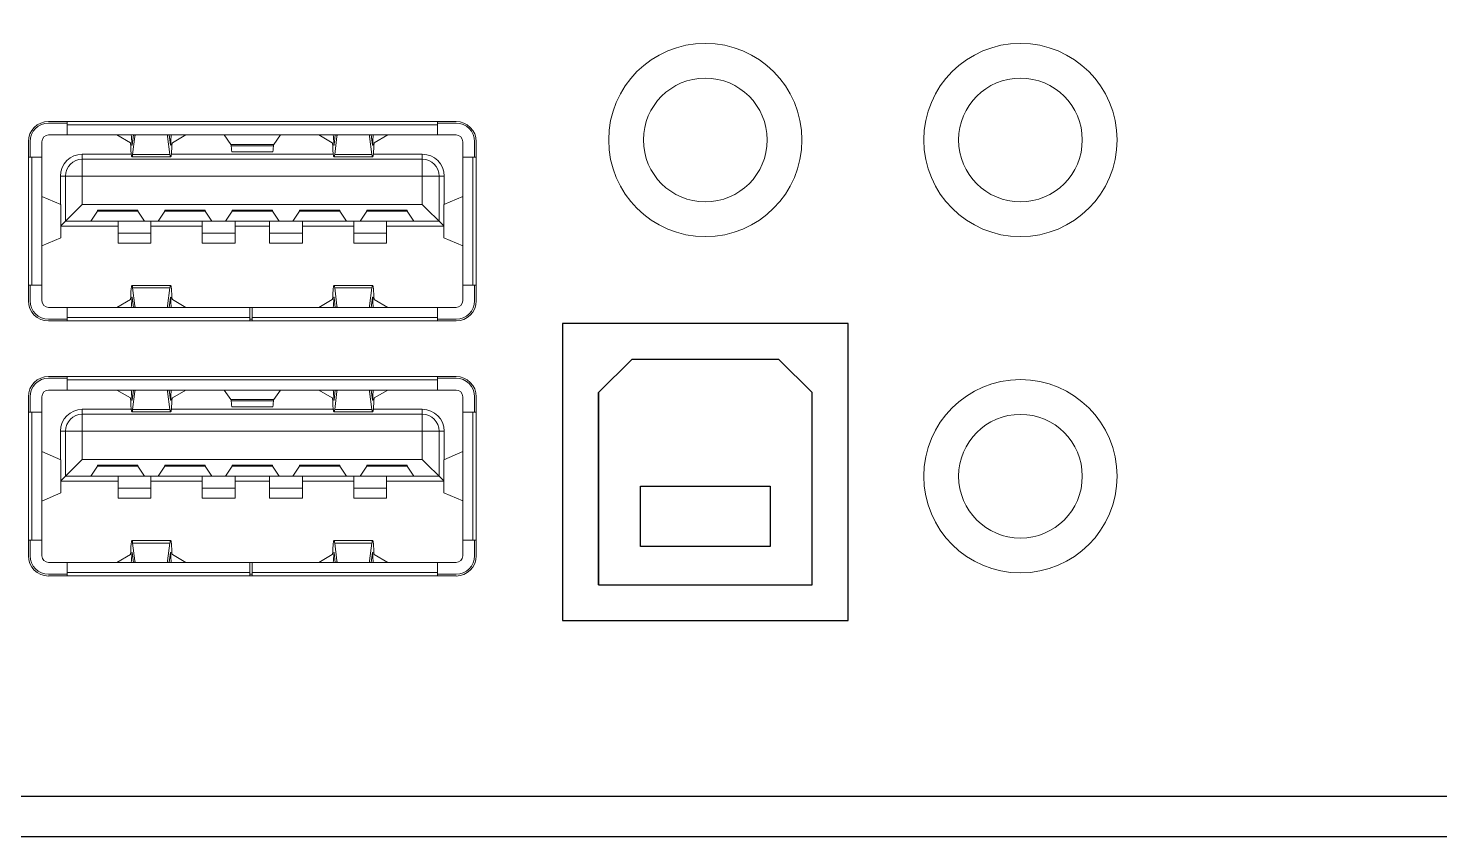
# Model space of a CAD drawing. Header units: millimetres. Extents: x -25459 to 1045457, y -66278 to 462905.
# Drawn here: x 653123.5 to 653524.6, y 34678.4 to 34908.1 of the extents above; entities that cross this region are included whole.
import ezdxf

# ---------------------------------------------------------------- set-up
doc = ezdxf.new("R2010")
doc.units = ezdxf.units.MM

# ---------------------------------------------------------------- blocks, each defined once
blk = doc.blocks.new('SE2600 ОПЕРАТОР PRO')
at = {"lineweight": 0}
for p, q in [((8749.4, 952.9), (8343, 952.9)), ((8361.5, 951.2), (8343, 951.2)), ((8361.5, 939.5), (8361.5, 952.9)), ((8730.9, 949.6), (8361.5, 949.6)), ((8730.9, 939.5), (8730.9, 952.9)), ((8749.4, 951.2), (8730.9, 951.2)), ((8322.8, 932.8), (8322.8, 774.2)), ((8324.5, 932.8), (8324.5, 917.3)), ((8336.3, 774.2), (8336.3, 932.8)), ((8343, 939.5), (8749.4, 939.5)), ((8424.5, 931.6), (8410.9, 939.5)), ((8426.3, 930.6), (8426, 930.6)), ((8426.2, 929.7), (8427.5, 939.5)), ((8429.1, 937.9), (8426.8, 920.1)), ((8429.1, 937.9), (8429.1, 939.5)), ((8461.7, 937.9), (8461.7, 939.5)), ((8461.7, 937.9), (8464, 920.1)), ((8464.6, 929.7), (8463.4, 939.5)), ((8464.8, 930.6), (8464.5, 930.6)), ((8479.9, 939.5), (8466.4, 931.6)), ((8524.9, 930.1), (8518.1, 939.5)), ((8567.5, 930.1), (8524.9, 930.1)), ((8567.5, 930.1), (8574.3, 939.5)), ((8626, 931.6), (8612.5, 939.5)), ((8627.9, 930.6), (8627.5, 930.6)), ((8627.8, 929.7), (8629, 939.5)), ((8630.6, 937.9), (8628.4, 920.1)), ((8630.6, 937.9), (8630.6, 939.5)), ((8663.2, 937.9), (8663.2, 939.5)), ((8663.2, 937.9), (8665.5, 920.1)), ((8666.1, 929.7), (8664.9, 939.5)), ((8666.4, 930.6), (8666, 930.6)), ((8681.4, 939.5), (8667.9, 931.6)), ((8756.1, 774.2), (8756.1, 932.8)), ((8767.9, 917.3), (8767.9, 932.8)), ((8769.5, 774.2), (8769.5, 932.8)), ((8322.8, 917.3), (8336.3, 917.3)), ((8326.2, 917.3), (8326.2, 789.7)), ((8376.6, 920.3), (8425.4, 920.3)), ((8376.6, 870.3), (8376.6, 920.3)), ((8464.7, 917.6), (8426.1, 917.6)), ((8464, 920.1), (8426.8, 920.1)), ((8465.4, 920.3), (8626.9, 920.3)), ((8567.3, 928.7), (8525.1, 928.7)), ((8526.1, 922.7), (8566.3, 922.7)), ((8666.2, 917.6), (8627.7, 917.6)), ((8665.5, 920.1), (8628.4, 920.1)), ((8666.9, 920.3), (8715.8, 920.3)), ((8715.8, 870.3), (8715.8, 920.3)), ((8756.1, 917.3), (8769.5, 917.3)), ((8766.2, 789.7), (8766.2, 917.3)), ((8376.6, 915.3), (8715.8, 915.3)), ((8354.7, 898.5), (8737.6, 898.5)), ((8354.7, 870), (8354.7, 898.5)), ((8359.8, 853.5), (8359.8, 898.5)), ((8732.6, 898.5), (8732.6, 853.5)), ((8737.6, 898.5), (8737.6, 870)), ((8355, 870), (8336.3, 878.2)), ((8737.4, 870), (8756.1, 878.2)), ((8355, 837), (8355, 870)), ((8355.1, 848.8), (8376.6, 870.3)), ((8355.1, 869.9), (8355.1, 837.1)), ((8715.8, 870.3), (8376.6, 870.3)), ((8385, 853.5), (8391.7, 863.6)), ((8391.7, 864.5), (8432, 864.5)), ((8391.7, 863.6), (8391.7, 864.5)), ((8391.7, 863.6), (8432, 863.6)), ((8393.4, 864.5), (8393.4, 863.6)), ((8400.1, 864.5), (8400.1, 863.6)), ((8423.6, 864.5), (8423.6, 863.6)), ((8430.3, 864.5), (8430.3, 863.6)), ((8432, 864.5), (8432, 863.6)), ((8432, 863.6), (8438.7, 853.5)), ((8452.1, 853.5), (8458.9, 863.6)), ((8458.9, 864.5), (8499.2, 864.5)), ((8458.9, 863.6), (8458.9, 864.5)), ((8460.5, 863.6), (8458.9, 863.6)), ((8460.5, 864.5), (8460.5, 863.6)), ((8460.5, 863.6), (8497.5, 863.6)), ((8467.3, 864.5), (8467.3, 863.6)), ((8490.8, 864.5), (8490.8, 863.6)), ((8497.5, 864.5), (8497.5, 863.6)), ((8499.2, 863.6), (8497.5, 863.6)), ((8499.2, 864.5), (8499.2, 863.6)), ((8499.2, 863.6), (8505.9, 853.5)), ((8519.3, 853.5), (8526, 863.6)), ((8526, 864.5), (8566.3, 864.5)), ((8526, 863.6), (8526, 864.5)), ((8527.7, 863.6), (8526, 863.6)), ((8527.7, 864.5), (8527.7, 863.6)), ((8527.7, 863.6), (8564.7, 863.6)), ((8534.4, 864.5), (8534.4, 863.6)), ((8557.9, 864.5), (8557.9, 863.6)), ((8564.7, 864.5), (8564.7, 863.6)), ((8566.3, 863.6), (8564.7, 863.6)), ((8566.3, 864.5), (8566.3, 863.6)), ((8566.3, 863.6), (8573.1, 853.5)), ((8586.5, 853.5), (8593.2, 863.6)), ((8593.2, 864.5), (8633.5, 864.5)), ((8593.2, 863.6), (8593.2, 864.5)), ((8594.9, 863.6), (8593.2, 863.6)), ((8594.9, 864.5), (8594.9, 863.6)), ((8594.9, 863.6), (8631.8, 863.6)), ((8601.6, 864.5), (8601.6, 863.6)), ((8625.1, 864.5), (8625.1, 863.6)), ((8631.8, 864.5), (8631.8, 863.6)), ((8633.5, 863.6), (8631.8, 863.6)), ((8633.5, 864.5), (8633.5, 863.6)), ((8633.5, 863.6), (8640.2, 853.5)), ((8653.7, 853.5), (8660.4, 863.6)), ((8660.4, 864.5), (8700.7, 864.5)), ((8660.4, 863.6), (8660.4, 864.5)), ((8660.4, 863.6), (8700.7, 863.6)), ((8662.1, 864.5), (8662.1, 863.6)), ((8668.8, 864.5), (8668.8, 863.6)), ((8692.3, 864.5), (8692.3, 863.6)), ((8699, 864.5), (8699, 863.6)), ((8700.7, 864.5), (8700.7, 863.6)), ((8700.7, 863.6), (8707.4, 853.5)), ((8715.8, 870.3), (8737.3, 848.8)), ((8737.3, 837.1), (8737.3, 869.9)), ((8737.4, 837), (8737.4, 870)), ((8412.2, 848.5), (8355.1, 848.5)), ((8732.6, 853.5), (8359.8, 853.5)), ((8412.2, 853.5), (8412.2, 831.7)), ((8445.1, 831.7), (8445.1, 853.5)), ((8445.1, 848.5), (8496.1, 848.5)), ((8496.1, 853.5), (8496.1, 831.7)), ((8529.1, 831.7), (8529.1, 853.5)), ((8529.1, 848.5), (8563.3, 848.5)), ((8563.3, 853.5), (8563.3, 831.7)), ((8596.2, 831.7), (8596.2, 853.5)), ((8596.2, 848.5), (8647.3, 848.5)), ((8647.3, 853.5), (8647.3, 831.7)), ((8680.2, 831.7), (8680.2, 853.5)), ((8737.3, 848.5), (8680.2, 848.5)), ((8355, 837), (8336.3, 828.8)), ((8412.2, 841.5), (8445.1, 841.5)), ((8445.1, 831.7), (8412.2, 831.7)), ((8496.1, 841.5), (8529.1, 841.5)), ((8529.1, 831.7), (8496.1, 831.7)), ((8563.3, 841.5), (8596.2, 841.5)), ((8596.2, 831.7), (8563.3, 831.7)), ((8647.3, 841.5), (8680.2, 841.5)), ((8680.2, 831.7), (8647.3, 831.7)), ((8737.4, 837), (8756.1, 828.8)), ((8322.8, 789.7), (8336.3, 789.7)), ((8324.5, 789.7), (8324.5, 774.2)), ((8426.1, 789.3), (8464.7, 789.3)), ((8627.7, 789.3), (8666.2, 789.3)), ((8756.1, 789.7), (8769.5, 789.7)), ((8767.9, 774.2), (8767.9, 789.7)), ((8424.5, 775.4), (8410.9, 767.5)), ((8426.3, 776.4), (8426, 776.4)), ((8426.2, 777.3), (8427.5, 767.5)), ((8464, 786.9), (8426.8, 786.9)), ((8429.1, 769.1), (8426.8, 786.9)), ((8461.7, 769.1), (8464, 786.9)), ((8464.6, 777.3), (8463.4, 767.5)), ((8464.8, 776.4), (8464.5, 776.4)), ((8466.4, 775.4), (8479.9, 767.5)), ((8626, 775.4), (8612.5, 767.5)), ((8627.9, 776.4), (8627.5, 776.4)), ((8627.8, 777.3), (8629, 767.5)), ((8665.5, 786.9), (8628.4, 786.9)), ((8630.6, 769.1), (8628.4, 786.9)), ((8663.2, 769.1), (8665.5, 786.9)), ((8666.1, 777.3), (8664.9, 767.5)), ((8666.4, 776.4), (8666, 776.4)), ((8667.9, 775.4), (8681.4, 767.5)), ((8343, 767.5), (8749.4, 767.5)), ((8361.5, 754.1), (8361.5, 767.5)), ((8429.1, 769.1), (8429.1, 767.5)), ((8461.7, 769.1), (8461.7, 767.5)), ((8543.8, 754.1), (8543.8, 767.5)), ((8546.2, 754.1), (8546.2, 767.5)), ((8630.6, 769.1), (8630.6, 767.5)), ((8663.2, 769.1), (8663.2, 767.5)), ((8730.9, 754.1), (8730.9, 767.5)), ((8343, 755.8), (8361.5, 755.8)), ((8343, 754.1), (8749.4, 754.1)), ((8361.5, 757.4), (8543.8, 757.4)), ((8543.8, 755.8), (8546.2, 755.8)), ((8546.2, 757.4), (8730.9, 757.4)), ((8730.9, 755.8), (8749.4, 755.8)), ((8749.4, 698.5), (8343, 698.5)), ((8361.5, 696.8), (8343, 696.8)), ((8361.5, 685.1), (8361.5, 698.5)), ((8730.9, 695.2), (8361.5, 695.2)), ((8730.9, 685.1), (8730.9, 698.5)), ((8749.4, 696.8), (8730.9, 696.8)), ((8322.8, 678.4), (8322.8, 519.8)), ((8324.5, 678.4), (8324.5, 662.9)), ((8336.3, 519.8), (8336.3, 678.4)), ((8343, 685.1), (8749.4, 685.1)), ((8424.5, 677.2), (8410.9, 685.1)), ((8426.3, 676.2), (8426, 676.2)), ((8426.2, 675.3), (8427.5, 685.1)), ((8429.1, 683.5), (8426.8, 665.7)), ((8429.1, 683.5), (8429.1, 685.1)), ((8461.7, 683.5), (8461.7, 685.1)), ((8461.7, 683.5), (8464, 665.7)), ((8464.6, 675.3), (8463.4, 685.1)), ((8464.8, 676.2), (8464.5, 676.2)), ((8479.9, 685.1), (8466.4, 677.2)), ((8524.9, 675.7), (8518.1, 685.1)), ((8567.5, 675.7), (8574.3, 685.1)), ((8626, 677.2), (8612.5, 685.1)), ((8627.9, 676.2), (8627.5, 676.2)), ((8627.8, 675.3), (8629, 685.1)), ((8630.6, 683.5), (8628.4, 665.7)), ((8630.6, 683.5), (8630.6, 685.1)), ((8663.2, 683.5), (8663.2, 685.1)), ((8663.2, 683.5), (8665.5, 665.7)), ((8666.1, 675.3), (8664.9, 685.1)), ((8666.4, 676.2), (8666, 676.2)), ((8681.4, 685.1), (8667.9, 677.2)), ((8756.1, 519.8), (8756.1, 678.4)), ((8767.9, 662.9), (8767.9, 678.4)), ((8769.5, 519.8), (8769.5, 678.4)), ((8322.8, 662.9), (8336.3, 662.9)), ((8326.2, 662.9), (8326.2, 535.3)), ((8376.6, 665.9), (8425.4, 665.9)), ((8376.6, 615.9), (8376.6, 665.9)), ((8464.7, 663.3), (8426.1, 663.3)), ((8464, 665.7), (8426.8, 665.7)), ((8465.4, 665.9), (8626.9, 665.9)), ((8567.5, 675.7), (8524.9, 675.7)), ((8567.3, 674.3), (8525.1, 674.3)), ((8526.1, 668.3), (8566.3, 668.3)), ((8666.2, 663.3), (8627.7, 663.3)), ((8665.5, 665.7), (8628.4, 665.7)), ((8666.9, 665.9), (8715.8, 665.9)), ((8715.8, 615.9), (8715.8, 665.9)), ((8756.1, 662.9), (8769.5, 662.9)), ((8766.2, 535.3), (8766.2, 662.9)), ((8376.6, 660.9), (8715.8, 660.9)), ((8354.7, 644.1), (8737.6, 644.1)), ((8354.7, 615.6), (8354.7, 644.1)), ((8359.8, 599.1), (8359.8, 644.1)), ((8732.6, 644.1), (8732.6, 599.1)), ((8737.6, 644.1), (8737.6, 615.6)), ((8355, 615.6), (8336.3, 623.8)), ((8737.4, 615.6), (8756.1, 623.8)), ((8355, 582.6), (8355, 615.6)), ((8355.1, 594.4), (8376.6, 615.9)), ((8355.1, 615.5), (8355.1, 582.7)), ((8715.8, 615.9), (8376.6, 615.9)), ((8385, 599.1), (8391.7, 609.2)), ((8391.7, 610.1), (8432, 610.1)), ((8391.7, 609.2), (8391.7, 610.1)), ((8391.7, 609.2), (8432, 609.2)), ((8393.4, 610.1), (8393.4, 609.2)), ((8400.1, 610.1), (8400.1, 609.2)), ((8423.6, 610.1), (8423.6, 609.2)), ((8430.3, 610.1), (8430.3, 609.2)), ((8432, 610.1), (8432, 609.2)), ((8432, 609.2), (8438.7, 599.1)), ((8452.1, 599.1), (8458.9, 609.2)), ((8458.9, 610.1), (8499.2, 610.1)), ((8458.9, 609.2), (8458.9, 610.1)), ((8460.5, 609.2), (8458.9, 609.2)), ((8460.5, 610.1), (8460.5, 609.2)), ((8460.5, 609.2), (8497.5, 609.2)), ((8467.3, 610.1), (8467.3, 609.2)), ((8490.8, 610.1), (8490.8, 609.2)), ((8497.5, 610.1), (8497.5, 609.2)), ((8499.2, 609.2), (8497.5, 609.2)), ((8499.2, 610.1), (8499.2, 609.2)), ((8499.2, 609.2), (8505.9, 599.1)), ((8519.3, 599.1), (8526, 609.2)), ((8526, 610.1), (8566.3, 610.1)), ((8526, 609.2), (8526, 610.1)), ((8527.7, 609.2), (8526, 609.2)), ((8527.7, 610.1), (8527.7, 609.2)), ((8527.7, 609.2), (8564.7, 609.2)), ((8534.4, 610.1), (8534.4, 609.2)), ((8557.9, 610.1), (8557.9, 609.2)), ((8564.7, 610.1), (8564.7, 609.2)), ((8566.3, 609.2), (8564.7, 609.2)), ((8566.3, 610.1), (8566.3, 609.2)), ((8566.3, 609.2), (8573.1, 599.1)), ((8586.5, 599.1), (8593.2, 609.2)), ((8593.2, 610.1), (8633.5, 610.1)), ((8593.2, 609.2), (8593.2, 610.1)), ((8594.9, 609.2), (8593.2, 609.2)), ((8594.9, 610.1), (8594.9, 609.2)), ((8594.9, 609.2), (8631.8, 609.2)), ((8601.6, 610.1), (8601.6, 609.2)), ((8625.1, 610.1), (8625.1, 609.2)), ((8631.8, 610.1), (8631.8, 609.2)), ((8633.5, 609.2), (8631.8, 609.2)), ((8633.5, 610.1), (8633.5, 609.2)), ((8633.5, 609.2), (8640.2, 599.1)), ((8653.7, 599.1), (8660.4, 609.2)), ((8660.4, 610.1), (8700.7, 610.1)), ((8660.4, 609.2), (8660.4, 610.1)), ((8660.4, 609.2), (8700.7, 609.2)), ((8662.1, 610.1), (8662.1, 609.2)), ((8668.8, 610.1), (8668.8, 609.2)), ((8692.3, 610.1), (8692.3, 609.2)), ((8699, 610.1), (8699, 609.2)), ((8700.7, 610.1), (8700.7, 609.2)), ((8700.7, 609.2), (8707.4, 599.1)), ((8715.8, 615.9), (8737.3, 594.4)), ((8737.3, 582.7), (8737.3, 615.5)), ((8737.4, 582.6), (8737.4, 615.6)), ((8412.2, 594.1), (8355.1, 594.1)), ((8732.6, 599.1), (8359.8, 599.1)), ((8412.2, 599.1), (8412.2, 577.3)), ((8445.1, 577.3), (8445.1, 599.1)), ((8445.1, 594.1), (8496.1, 594.1)), ((8496.1, 599.1), (8496.1, 577.3)), ((8529.1, 577.3), (8529.1, 599.1)), ((8529.1, 594.1), (8563.3, 594.1)), ((8563.3, 599.1), (8563.3, 577.3)), ((8596.2, 577.3), (8596.2, 599.1)), ((8596.2, 594.1), (8647.3, 594.1)), ((8647.3, 599.1), (8647.3, 577.3)), ((8680.2, 577.3), (8680.2, 599.1)), ((8737.3, 594.1), (8680.2, 594.1)), ((8355, 582.6), (8336.3, 574.4)), ((8412.2, 587.1), (8445.1, 587.1)), ((8496.1, 587.1), (8529.1, 587.1)), ((8563.3, 587.1), (8596.2, 587.1)), ((8647.3, 587.1), (8680.2, 587.1)), ((8737.4, 582.6), (8756.1, 574.5)), ((8445.1, 577.3), (8412.2, 577.3)), ((8529.1, 577.3), (8496.1, 577.3)), ((8596.2, 577.3), (8563.3, 577.3)), ((8680.2, 577.3), (8647.3, 577.3)), ((8322.8, 535.3), (8336.3, 535.3)), ((8324.5, 535.3), (8324.5, 519.8)), ((8756.1, 535.3), (8769.5, 535.3)), ((8767.9, 519.8), (8767.9, 535.3)), ((8426.3, 522), (8426, 522)), ((8426.1, 535), (8464.7, 535)), ((8426.2, 522.9), (8427.5, 513.1)), ((8464, 532.5), (8426.8, 532.5)), ((8429.1, 514.7), (8426.8, 532.5)), ((8461.7, 514.7), (8464, 532.5)), ((8464.6, 522.9), (8463.4, 513.1)), ((8464.8, 522), (8464.5, 522)), ((8627.9, 522), (8627.5, 522)), ((8627.7, 535), (8666.2, 535)), ((8627.8, 522.9), (8629, 513.1)), ((8665.5, 532.5), (8628.4, 532.5)), ((8630.6, 514.7), (8628.4, 532.5)), ((8663.2, 514.7), (8665.5, 532.5)), ((8666.1, 522.9), (8664.9, 513.1)), ((8666.4, 522), (8666, 522)), ((8343, 513.1), (8749.4, 513.1)), ((8361.5, 499.7), (8361.5, 513.1)), ((8424.5, 521), (8410.9, 513.1)), ((8429.1, 514.7), (8429.1, 513.1)), ((8461.7, 514.7), (8461.7, 513.1)), ((8466.4, 521), (8479.9, 513.1)), ((8543.8, 499.7), (8543.8, 513.1)), ((8546.2, 499.7), (8546.2, 513.1)), ((8626, 521), (8612.5, 513.1)), ((8630.6, 514.7), (8630.6, 513.1)), ((8663.2, 514.7), (8663.2, 513.1)), ((8667.9, 521), (8681.4, 513.1)), ((8730.9, 499.7), (8730.9, 513.1)), ((8343, 501.4), (8361.5, 501.4)), ((8343, 499.7), (8749.4, 499.7)), ((8361.5, 503), (8543.8, 503)), ((8543.8, 501.4), (8546.2, 501.4)), ((8546.2, 503), (8730.9, 503)), ((8730.9, 501.4), (8749.4, 501.4))]:
    blk.add_line(p, q, dxfattribs=at)
at = {"color": 7}
for p, q in [((9140.5, 751.5), (8855.8, 751.5)), ((8855.8, 751.5), (8855.8, 455.2)), ((9140.5, 455.2), (9140.5, 751.5)), ((8924.8, 715.7), (8891.5, 682.5)), ((9071.5, 715.7), (8924.8, 715.7)), ((9104.7, 682.5), (9071.5, 715.7)), ((8891.5, 682.5), (8891.5, 490.9)), ((8891.5, 490.9), (8891.5, 682.5)), ((9104.7, 490.9), (9104.7, 682.5)), ((8891.5, 490.9), (9104.7, 490.9)), ((8855.8, 455.2), (9140.5, 455.2))]:
    blk.add_line(p, q, dxfattribs=at)
for points in [[(11237.7, 1526), (11237.7, 254.5, -0.414214), (11222.7, 239.5), (5591.1, 239.5, -0.414214), (5576.1, 254.5), (5576.1, 1526)], [(11196.8, 1499.6), (11196.8, 294.8, -0.414214), (11181.8, 279.8), (5624, 279.8, -0.414214), (5609, 294.8), (5609, 1499.6)]]:
    blk.add_lwpolyline(points, format="xyb", dxfattribs=at)
blk.add_lwpolyline([(8933.6, 589.2), (9062.7, 589.2), (9062.7, 529.1), (8933.6, 529.1)], close=True, dxfattribs=at)
at = {"lineweight": 0}
for centre, radius in [((8998.1, 934.5), 96.4), ((9312.5, 934.5), 96.4), ((8998.1, 934.5), 61.7), ((9312.5, 934.5), 61.7), ((9312.5, 599.1), 96.4), ((9312.5, 599.1), 61.7)]:
    blk.add_circle(centre, radius, dxfattribs=at)
for centre, radius, start, end in [((8343, 932.8), 20.2, 90, 180), ((8343, 932.8), 18.5, 90, 180), ((8749.4, 932.8), 20.2, 0, 90), ((8749.4, 932.8), 18.5, 0, 90), ((8343, 932.8), 6.72, 90, 180), ((8749.4, 932.8), 6.72, 0, 90), ((8376.6, 898.5), 21.8, 90, 180), ((8715.8, 898.5), 21.8, 0, 90), ((8376.6, 898.5), 16.8, 90, 180), ((8715.8, 898.5), 16.8, 0, 90), ((8343, 774.2), 20.2, 180, 270), ((8343, 774.2), 18.5, 180, 270), ((8343, 774.2), 6.72, 180, 270), ((8749.4, 774.2), 20.2, 270, 0), ((8749.4, 774.2), 18.5, 270, 0), ((8749.4, 774.2), 6.72, 270, 0), ((8343, 678.4), 20.2, 90, 180), ((8343, 678.4), 18.5, 90, 180), ((8749.4, 678.4), 20.2, 0, 90), ((8749.4, 678.4), 18.5, 0, 90), ((8343, 678.4), 6.72, 90, 180), ((8749.4, 678.4), 6.72, 0, 90), ((8376.6, 644.1), 21.8, 90, 180), ((8715.8, 644.1), 21.8, 0, 90), ((8376.6, 644.1), 16.8, 90, 180), ((8715.8, 644.1), 16.8, 0, 90), ((8343, 519.8), 20.2, 180, 270), ((8343, 519.8), 18.5, 180, 270), ((8343, 519.8), 6.72, 180, 270), ((8749.4, 519.8), 20.2, 270, 0), ((8749.4, 519.8), 18.5, 270, 0), ((8749.4, 519.8), 6.72, 270, 0)]:
    blk.add_arc(centre, radius, start, end, dxfattribs=at)
for centre, major_axis, ratio, start_param, end_param in [((8424.4, 924.9), (0, 18.5), 0.089794, -1.258252, -0.65956), ((8439.2, 937.3), (10.1, 0), 0.700208, 2.821293, 3.052039), ((8451.7, 937.3), (10.1, 0), 0.700208, 0.089554, 0.3203), ((8466.4, 924.9), (0, 18.5), 0.089794, 0.659644, 1.258252), ((8524.9, 926.8), (0, 3.36), 0.089794, -0.982382, -0.122173), ((8567.5, 926.8), (0, 3.36), 0.089794, 0.122173, 0.982382), ((8625.9, 924.9), (0, 18.5), 0.089794, -1.258252, -0.65956), ((8640.7, 937.3), (10.1, 0), 0.700208, 2.821292, 3.052039), ((8653.2, 937.3), (10.1, 0), 0.700208, 0.089554, 0.3203), ((8667.9, 924.9), (0, 18.5), 0.089794, 0.659644, 1.258252), ((8526.1, 936.1), (0, 13.4), 0.089794, -4.123975, -3.14159), ((8566.3, 936.1), (0, 13.4), 0.089794, -3.141596, -2.15921), ((8341.7, 869.9), (13.4, 0), 0.061704, 0, 0.139626), ((8750.7, 869.9), (13.4, 0), 0.061704, 3.001966, 3.14159), ((8341.7, 837.1), (13.4, 0), 0.061704, -0.139626, -0.000003), ((8750.7, 837.1), (13.4, 0), 0.061704, 3.141592, 3.281219), ((8424.4, 782.1), (0, 18.5), 0.089794, -2.481949, -1.883341), ((8466.4, 782.1), (0, 18.5), 0.089794, -4.399845, -3.801153), ((8625.9, 782.1), (0, 18.5), 0.089794, -2.481949, -1.883341), ((8667.9, 782.1), (0, 18.5), 0.089794, -4.399845, -3.801153), ((8439.2, 769.7), (10.1, 0), 0.700208, -3.052039, -2.821296), ((8451.7, 769.7), (10.1, 0), 0.700208, -0.3203, -0.089554), ((8640.7, 769.7), (10.1, 0), 0.700208, -3.052039, -2.821292), ((8653.2, 769.7), (10.1, 0), 0.700208, -0.3203, -0.089554), ((8424.4, 670.5), (0, 18.5), 0.089794, -1.258252, -0.65956), ((8439.2, 682.9), (10.1, 0), 0.700208, 2.821293, 3.052039), ((8451.7, 682.9), (10.1, 0), 0.700208, 0.089554, 0.3203), ((8466.4, 670.5), (0, 18.5), 0.089794, 0.659644, 1.258252), ((8625.9, 670.5), (0, 18.5), 0.089794, -1.258252, -0.65956), ((8640.7, 682.9), (10.1, 0), 0.700208, 2.821292, 3.052039), ((8653.2, 682.9), (10.1, 0), 0.700208, 0.089554, 0.3203), ((8667.9, 670.5), (0, 18.5), 0.089794, 0.659644, 1.258252), ((8524.9, 672.4), (0, 3.36), 0.089794, -0.982382, -0.122173), ((8526.1, 681.7), (0, 13.4), 0.089794, -4.123975, -3.14159), ((8566.3, 681.7), (0, 13.4), 0.089794, -3.141596, -2.15921), ((8567.5, 672.4), (0, 3.36), 0.089794, 0.122173, 0.982382), ((8341.7, 615.5), (13.4, 0), 0.061704, 0, 0.139626), ((8750.7, 615.5), (13.4, 0), 0.061704, 3.001966, 3.14159), ((8341.7, 582.7), (13.4, 0), 0.061704, -0.139626, -0.000003), ((8750.7, 582.7), (13.4, 0), 0.061704, 3.141592, 3.281219), ((8424.4, 527.7), (0, 18.5), 0.089794, -2.481949, -1.883341), ((8466.4, 527.7), (0, 18.5), 0.089794, -4.399845, -3.801153), ((8625.9, 527.7), (0, 18.5), 0.089794, -2.481949, -1.883341), ((8667.9, 527.7), (0, 18.5), 0.089794, -4.399845, -3.801153), ((8439.2, 515.3), (10.1, 0), 0.700208, -3.052039, -2.821296), ((8451.7, 515.3), (10.1, 0), 0.700208, -0.3203, -0.089554), ((8640.7, 515.3), (10.1, 0), 0.700208, -3.052039, -2.821292), ((8653.2, 515.3), (10.1, 0), 0.700208, -0.3203, -0.089554)]:
    blk.add_ellipse(centre, major_axis=major_axis, ratio=ratio, start_param=start_param, end_param=end_param, dxfattribs=at)
for points, knots in [([(8424.5, 931.6), (8424.5, 931.6), (8424.6, 931.4), (8424.7, 931), (8424.8, 930.1), (8424.9, 928.6), (8425, 927.6), (8425, 927)], [0, 0, 0, 0, 0.033333, 0.09511, 0.304824, 0.615395, 1, 1, 1, 1]), ([(8426.1, 929.4), (8426.1, 929.4), (8426.1, 929.6), (8426, 929.8), (8426, 930.1), (8426, 930.4), (8426, 930.6)], [0, 0, 0, 0, 0.079939, 0.285169, 0.602461, 1, 1, 1, 1]), ([(8426.2, 929.7), (8426.2, 929.6), (8426.2, 929.6), (8426.2, 929.4), (8426.1, 929.4)], [0, 0, 0, 0, 0.716984, 1, 1, 1, 1]), ([(8464.6, 929.7), (8464.6, 929.6), (8464.6, 929.6), (8464.7, 929.4), (8464.7, 929.4)], [0, 0, 0, 0, 0.729236, 1, 1, 1, 1]), ([(8464.7, 929.4), (8464.7, 929.4), (8464.8, 929.6), (8464.8, 929.8), (8464.8, 930.1), (8464.8, 930.4), (8464.8, 930.6)], [0, 0, 0, 0, 0.087457, 0.285994, 0.600114, 1, 1, 1, 1]), ([(8466.4, 931.6), (8466.3, 931.5), (8466.2, 931), (8466, 930.1), (8465.9, 928.6), (8465.9, 927.6), (8465.9, 927)], [0, 0, 0, 0, 0.094086, 0.304134, 0.615121, 1, 1, 1, 1]), ([(8626, 931.6), (8626, 931.6), (8626.1, 931.4), (8626.2, 931), (8626.3, 930.1), (8626.5, 928.6), (8626.5, 927.6), (8626.5, 927)], [0, 0, 0, 0, 0.033333, 0.09511, 0.304824, 0.615395, 1, 1, 1, 1]), ([(8627.7, 929.4), (8627.6, 929.4), (8627.6, 929.6), (8627.6, 929.8), (8627.5, 930.1), (8627.5, 930.4), (8627.5, 930.6)], [0, 0, 0, 0, 0.079939, 0.285169, 0.602461, 1, 1, 1, 1]), ([(8627.8, 929.7), (8627.7, 929.6), (8627.7, 929.6), (8627.7, 929.4), (8627.7, 929.4)], [0, 0, 0, 0, 0.716984, 1, 1, 1, 1]), ([(8666.1, 929.7), (8666.1, 929.6), (8666.2, 929.6), (8666.2, 929.4), (8666.2, 929.4)], [0, 0, 0, 0, 0.729236, 1, 1, 1, 1]), ([(8666.2, 929.4), (8666.3, 929.4), (8666.3, 929.6), (8666.3, 929.8), (8666.3, 930.1), (8666.4, 930.4), (8666.4, 930.6)], [0, 0, 0, 0, 0.087457, 0.285994, 0.600114, 1, 1, 1, 1]), ([(8667.9, 931.6), (8667.8, 931.5), (8667.7, 931), (8667.5, 930.1), (8667.4, 928.6), (8667.4, 927.6), (8667.4, 927)], [0, 0, 0, 0, 0.094086, 0.304134, 0.615121, 1, 1, 1, 1]), ([(8426.1, 917.7), (8426.1, 917.7), (8425.9, 917.9), (8425.7, 918.4), (8425.6, 919.2), (8425.4, 920.8), (8425.1, 923.5), (8425, 925.7), (8425, 927)], [0, 0, 0, 0, 0.026066, 0.081228, 0.168713, 0.287009, 0.60232, 1, 1, 1, 1]), ([(8426.8, 920.1), (8426.8, 919.5), (8426.6, 918.7), (8426.4, 917.9), (8426.2, 917.7), (8426.1, 917.7)], [0, 0, 0, 0, 0.71611, 0.907011, 1, 1, 1, 1]), ([(8464, 920.1), (8464.1, 919.5), (8464.2, 918.7), (8464.4, 917.9), (8464.6, 917.6), (8464.7, 917.6)], [0, 0, 0, 0, 0.713212, 0.906589, 1, 1, 1, 1]), ([(8464.7, 917.6), (8464.8, 917.6), (8465, 917.9), (8465.1, 918.4), (8465.3, 919.2), (8465.5, 920.8), (8465.7, 923.5), (8465.8, 925.7), (8465.9, 927)], [0, 0, 0, 0, 0.026485, 0.081975, 0.169176, 0.286899, 0.602659, 1, 1, 1, 1]), ([(8627.7, 917.7), (8627.6, 917.7), (8627.4, 917.9), (8627.3, 918.4), (8627.1, 919.2), (8626.9, 920.8), (8626.6, 923.5), (8626.6, 925.7), (8626.5, 927)], [0, 0, 0, 0, 0.026066, 0.081228, 0.168713, 0.287009, 0.60232, 1, 1, 1, 1]), ([(8628.4, 920.1), (8628.3, 919.5), (8628.2, 918.7), (8627.9, 917.9), (8627.7, 917.7), (8627.7, 917.7)], [0, 0, 0, 0, 0.71611, 0.907011, 1, 1, 1, 1]), ([(8665.5, 920.1), (8665.6, 919.5), (8665.7, 918.7), (8666, 917.9), (8666.1, 917.6), (8666.2, 917.6)], [0, 0, 0, 0, 0.713212, 0.906589, 1, 1, 1, 1]), ([(8666.2, 917.6), (8666.3, 917.6), (8666.5, 917.9), (8666.6, 918.4), (8666.8, 919.2), (8667, 920.8), (8667.2, 923.5), (8667.3, 925.7), (8667.4, 927)], [0, 0, 0, 0, 0.026485, 0.081975, 0.169176, 0.286899, 0.602659, 1, 1, 1, 1]), ([(8426.1, 789.3), (8426.1, 789.3), (8425.9, 789.1), (8425.7, 788.6), (8425.6, 787.8), (8425.3, 786.2), (8425.1, 783.5), (8425, 781.3), (8425, 780)], [0, 0, 0, 0, 0.026485, 0.081975, 0.169176, 0.286899, 0.602659, 1, 1, 1, 1]), ([(8426.8, 786.9), (8426.8, 787.5), (8426.6, 788.3), (8426.4, 789.1), (8426.2, 789.3), (8426.1, 789.3)], [0, 0, 0, 0, 0.713212, 0.906589, 1, 1, 1, 1]), ([(8464, 786.9), (8464.1, 787.5), (8464.2, 788.3), (8464.4, 789.1), (8464.6, 789.3), (8464.7, 789.3)], [0, 0, 0, 0, 0.71611, 0.907011, 1, 1, 1, 1]), ([(8464.7, 789.3), (8464.8, 789.3), (8465, 789.1), (8465.1, 788.6), (8465.3, 787.8), (8465.5, 786.2), (8465.7, 783.5), (8465.8, 781.3), (8465.9, 780)], [0, 0, 0, 0, 0.026066, 0.081228, 0.168713, 0.287009, 0.60232, 1, 1, 1, 1]), ([(8627.7, 789.3), (8627.6, 789.3), (8627.4, 789.1), (8627.3, 788.6), (8627.1, 787.8), (8626.9, 786.2), (8626.7, 783.5), (8626.6, 781.3), (8626.5, 780)], [0, 0, 0, 0, 0.026485, 0.081975, 0.169176, 0.286899, 0.602659, 1, 1, 1, 1]), ([(8628.4, 786.9), (8628.3, 787.5), (8628.2, 788.3), (8627.9, 789.1), (8627.7, 789.3), (8627.7, 789.3)], [0, 0, 0, 0, 0.713212, 0.906589, 1, 1, 1, 1]), ([(8665.5, 786.9), (8665.6, 787.5), (8665.7, 788.3), (8666, 789.1), (8666.1, 789.3), (8666.2, 789.3)], [0, 0, 0, 0, 0.71611, 0.907011, 1, 1, 1, 1]), ([(8666.2, 789.3), (8666.3, 789.3), (8666.5, 789.1), (8666.6, 788.6), (8666.8, 787.8), (8667, 786.2), (8667.2, 783.5), (8667.3, 781.3), (8667.4, 780)], [0, 0, 0, 0, 0.026066, 0.081228, 0.168713, 0.287009, 0.60232, 1, 1, 1, 1]), ([(8424.5, 775.4), (8424.6, 775.5), (8424.7, 776), (8424.8, 776.9), (8424.9, 778.4), (8425, 779.4), (8425, 780)], [0, 0, 0, 0, 0.094086, 0.304134, 0.615121, 1, 1, 1, 1]), ([(8426.1, 777.6), (8426.1, 777.6), (8426.1, 777.4), (8426, 777.2), (8426, 776.9), (8426, 776.6), (8426, 776.4)], [0, 0, 0, 0, 0.087457, 0.285994, 0.600114, 1, 1, 1, 1]), ([(8426.2, 777.3), (8426.2, 777.4), (8426.2, 777.4), (8426.2, 777.6), (8426.1, 777.6)], [0, 0, 0, 0, 0.729236, 1, 1, 1, 1]), ([(8464.6, 777.3), (8464.6, 777.4), (8464.6, 777.4), (8464.7, 777.6), (8464.7, 777.6)], [0, 0, 0, 0, 0.716984, 1, 1, 1, 1]), ([(8464.7, 777.6), (8464.7, 777.6), (8464.8, 777.4), (8464.8, 777.2), (8464.8, 776.9), (8464.8, 776.6), (8464.8, 776.4)], [0, 0, 0, 0, 0.079939, 0.285169, 0.602461, 1, 1, 1, 1]), ([(8466.4, 775.4), (8466.3, 775.4), (8466.3, 775.6), (8466.2, 776), (8466, 776.9), (8465.9, 778.3), (8465.9, 779.4), (8465.9, 780)], [0, 0, 0, 0, 0.033333, 0.09511, 0.304824, 0.615395, 1, 1, 1, 1]), ([(8626, 775.4), (8626.1, 775.5), (8626.2, 776), (8626.4, 776.9), (8626.4, 778.4), (8626.5, 779.4), (8626.5, 780)], [0, 0, 0, 0, 0.094086, 0.304134, 0.615121, 1, 1, 1, 1]), ([(8627.7, 777.6), (8627.6, 777.6), (8627.6, 777.4), (8627.6, 777.2), (8627.5, 776.9), (8627.5, 776.6), (8627.5, 776.4)], [0, 0, 0, 0, 0.087457, 0.285994, 0.600114, 1, 1, 1, 1]), ([(8627.8, 777.3), (8627.7, 777.4), (8627.7, 777.4), (8627.7, 777.6), (8627.7, 777.6)], [0, 0, 0, 0, 0.729236, 1, 1, 1, 1]), ([(8666.1, 777.3), (8666.1, 777.4), (8666.2, 777.4), (8666.2, 777.6), (8666.2, 777.6)], [0, 0, 0, 0, 0.716984, 1, 1, 1, 1]), ([(8666.2, 777.6), (8666.3, 777.6), (8666.3, 777.4), (8666.3, 777.2), (8666.3, 776.9), (8666.4, 776.6), (8666.4, 776.4)], [0, 0, 0, 0, 0.079939, 0.285169, 0.602461, 1, 1, 1, 1]), ([(8667.9, 775.4), (8667.9, 775.4), (8667.8, 775.6), (8667.7, 776), (8667.5, 776.9), (8667.4, 778.3), (8667.4, 779.4), (8667.4, 780)], [0, 0, 0, 0, 0.033333, 0.09511, 0.304824, 0.615395, 1, 1, 1, 1]), ([(8424.5, 677.2), (8424.5, 677.2), (8424.6, 677), (8424.7, 676.6), (8424.8, 675.7), (8424.9, 674.3), (8425, 673.2), (8425, 672.6)], [0, 0, 0, 0, 0.033333, 0.09511, 0.304824, 0.615395, 1, 1, 1, 1]), ([(8426.1, 675), (8426.1, 675), (8426.1, 675.2), (8426, 675.4), (8426, 675.7), (8426, 676), (8426, 676.2)], [0, 0, 0, 0, 0.079939, 0.285169, 0.602461, 1, 1, 1, 1]), ([(8464.7, 675), (8464.7, 675), (8464.8, 675.2), (8464.8, 675.4), (8464.8, 675.7), (8464.8, 676), (8464.8, 676.2)], [0, 0, 0, 0, 0.087457, 0.285994, 0.600114, 1, 1, 1, 1]), ([(8466.4, 677.2), (8466.3, 677.1), (8466.2, 676.6), (8466, 675.7), (8465.9, 674.2), (8465.9, 673.2), (8465.9, 672.6)], [0, 0, 0, 0, 0.094086, 0.304134, 0.615121, 1, 1, 1, 1]), ([(8626, 677.2), (8626, 677.2), (8626.1, 677), (8626.2, 676.6), (8626.3, 675.7), (8626.5, 674.3), (8626.5, 673.2), (8626.5, 672.6)], [0, 0, 0, 0, 0.033333, 0.09511, 0.304824, 0.615395, 1, 1, 1, 1]), ([(8627.7, 675), (8627.6, 675), (8627.6, 675.2), (8627.6, 675.4), (8627.5, 675.7), (8627.5, 676), (8627.5, 676.2)], [0, 0, 0, 0, 0.079939, 0.285169, 0.602461, 1, 1, 1, 1]), ([(8666.2, 675), (8666.3, 675), (8666.3, 675.2), (8666.3, 675.4), (8666.3, 675.7), (8666.4, 676), (8666.4, 676.2)], [0, 0, 0, 0, 0.087457, 0.285994, 0.600114, 1, 1, 1, 1]), ([(8667.9, 677.2), (8667.8, 677.1), (8667.7, 676.6), (8667.5, 675.7), (8667.4, 674.2), (8667.4, 673.2), (8667.4, 672.6)], [0, 0, 0, 0, 0.094086, 0.304134, 0.615121, 1, 1, 1, 1]), ([(8426.1, 663.3), (8426.1, 663.3), (8425.9, 663.5), (8425.7, 664), (8425.6, 664.8), (8425.4, 666.4), (8425.1, 669.1), (8425, 671.3), (8425, 672.6)], [0, 0, 0, 0, 0.026066, 0.081228, 0.168713, 0.287009, 0.60232, 1, 1, 1, 1]), ([(8426.2, 675.3), (8426.2, 675.2), (8426.2, 675.2), (8426.2, 675), (8426.1, 675)], [0, 0, 0, 0, 0.716984, 1, 1, 1, 1]), ([(8426.8, 665.7), (8426.8, 665.1), (8426.6, 664.3), (8426.4, 663.5), (8426.2, 663.3), (8426.1, 663.3)], [0, 0, 0, 0, 0.71611, 0.907011, 1, 1, 1, 1]), ([(8464, 665.7), (8464.1, 665.1), (8464.2, 664.3), (8464.4, 663.5), (8464.6, 663.3), (8464.7, 663.3)], [0, 0, 0, 0, 0.713212, 0.906589, 1, 1, 1, 1]), ([(8464.6, 675.3), (8464.6, 675.2), (8464.6, 675.2), (8464.7, 675), (8464.7, 675)], [0, 0, 0, 0, 0.729236, 1, 1, 1, 1]), ([(8464.7, 663.3), (8464.8, 663.3), (8465, 663.5), (8465.1, 664), (8465.3, 664.8), (8465.5, 666.4), (8465.7, 669.1), (8465.8, 671.3), (8465.9, 672.6)], [0, 0, 0, 0, 0.026485, 0.081975, 0.169176, 0.286899, 0.602659, 1, 1, 1, 1]), ([(8627.7, 663.3), (8627.6, 663.3), (8627.4, 663.5), (8627.3, 664), (8627.1, 664.8), (8626.9, 666.4), (8626.6, 669.1), (8626.6, 671.3), (8626.5, 672.6)], [0, 0, 0, 0, 0.026066, 0.081228, 0.168713, 0.287009, 0.60232, 1, 1, 1, 1]), ([(8627.8, 675.3), (8627.7, 675.2), (8627.7, 675.2), (8627.7, 675), (8627.7, 675)], [0, 0, 0, 0, 0.716984, 1, 1, 1, 1]), ([(8628.4, 665.7), (8628.3, 665.1), (8628.2, 664.3), (8627.9, 663.5), (8627.7, 663.3), (8627.7, 663.3)], [0, 0, 0, 0, 0.71611, 0.907011, 1, 1, 1, 1]), ([(8665.5, 665.7), (8665.6, 665.1), (8665.7, 664.3), (8666, 663.5), (8666.1, 663.3), (8666.2, 663.3)], [0, 0, 0, 0, 0.713212, 0.906589, 1, 1, 1, 1]), ([(8666.1, 675.3), (8666.1, 675.2), (8666.2, 675.2), (8666.2, 675), (8666.2, 675)], [0, 0, 0, 0, 0.729236, 1, 1, 1, 1]), ([(8666.2, 663.3), (8666.3, 663.3), (8666.5, 663.5), (8666.6, 664), (8666.8, 664.8), (8667, 666.4), (8667.2, 669.1), (8667.3, 671.3), (8667.4, 672.6)], [0, 0, 0, 0, 0.026485, 0.081975, 0.169176, 0.286899, 0.602659, 1, 1, 1, 1]), ([(8424.5, 521), (8424.6, 521.1), (8424.7, 521.6), (8424.8, 522.5), (8424.9, 524), (8425, 525.1), (8425, 525.7)], [0, 0, 0, 0, 0.094086, 0.304134, 0.615121, 1, 1, 1, 1]), ([(8426.1, 535), (8426.1, 535), (8425.9, 534.7), (8425.7, 534.2), (8425.6, 533.4), (8425.3, 531.8), (8425.1, 529.2), (8425, 526.9), (8425, 525.7)], [0, 0, 0, 0, 0.026485, 0.081975, 0.169176, 0.286899, 0.602659, 1, 1, 1, 1]), ([(8426.1, 523.2), (8426.1, 523.2), (8426.1, 523.1), (8426, 522.8), (8426, 522.5), (8426, 522.2), (8426, 522)], [0, 0, 0, 0, 0.087457, 0.285994, 0.600114, 1, 1, 1, 1]), ([(8426.8, 532.5), (8426.8, 533.1), (8426.6, 533.9), (8426.4, 534.7), (8426.2, 535), (8426.1, 535)], [0, 0, 0, 0, 0.713212, 0.906589, 1, 1, 1, 1]), ([(8426.2, 522.9), (8426.2, 523), (8426.2, 523), (8426.2, 523.2), (8426.1, 523.2)], [0, 0, 0, 0, 0.729236, 1, 1, 1, 1]), ([(8464, 532.5), (8464.1, 533.1), (8464.2, 533.9), (8464.4, 534.7), (8464.6, 534.9), (8464.7, 535)], [0, 0, 0, 0, 0.71611, 0.907011, 1, 1, 1, 1]), ([(8464.6, 522.9), (8464.6, 523), (8464.6, 523.1), (8464.7, 523.2), (8464.7, 523.2)], [0, 0, 0, 0, 0.716984, 1, 1, 1, 1]), ([(8464.7, 535), (8464.8, 535), (8465, 534.7), (8465.1, 534.2), (8465.3, 533.4), (8465.5, 531.8), (8465.7, 529.2), (8465.8, 526.9), (8465.9, 525.7)], [0, 0, 0, 0, 0.026066, 0.081228, 0.168713, 0.287009, 0.60232, 1, 1, 1, 1]), ([(8464.7, 523.2), (8464.7, 523.2), (8464.8, 523), (8464.8, 522.9), (8464.8, 522.5), (8464.8, 522.2), (8464.8, 522)], [0, 0, 0, 0, 0.079939, 0.285169, 0.602461, 1, 1, 1, 1]), ([(8466.4, 521), (8466.3, 521), (8466.3, 521.2), (8466.2, 521.6), (8466, 522.6), (8465.9, 524), (8465.9, 525.1), (8465.9, 525.7)], [0, 0, 0, 0, 0.033333, 0.09511, 0.304824, 0.615395, 1, 1, 1, 1]), ([(8626, 521), (8626.1, 521.1), (8626.2, 521.6), (8626.4, 522.5), (8626.4, 524), (8626.5, 525.1), (8626.5, 525.7)], [0, 0, 0, 0, 0.094086, 0.304134, 0.615121, 1, 1, 1, 1]), ([(8627.7, 535), (8627.6, 535), (8627.4, 534.7), (8627.3, 534.2), (8627.1, 533.4), (8626.9, 531.8), (8626.7, 529.2), (8626.6, 526.9), (8626.5, 525.7)], [0, 0, 0, 0, 0.026485, 0.081975, 0.169176, 0.286899, 0.602659, 1, 1, 1, 1]), ([(8627.7, 523.2), (8627.6, 523.2), (8627.6, 523.1), (8627.6, 522.8), (8627.5, 522.5), (8627.5, 522.2), (8627.5, 522)], [0, 0, 0, 0, 0.087457, 0.285994, 0.600114, 1, 1, 1, 1]), ([(8628.4, 532.5), (8628.3, 533.1), (8628.2, 533.9), (8627.9, 534.7), (8627.7, 535), (8627.7, 535)], [0, 0, 0, 0, 0.713212, 0.906589, 1, 1, 1, 1]), ([(8627.8, 522.9), (8627.7, 523), (8627.7, 523), (8627.7, 523.2), (8627.7, 523.2)], [0, 0, 0, 0, 0.729236, 1, 1, 1, 1]), ([(8665.5, 532.5), (8665.6, 533.1), (8665.7, 533.9), (8666, 534.7), (8666.1, 534.9), (8666.2, 535)], [0, 0, 0, 0, 0.71611, 0.907011, 1, 1, 1, 1]), ([(8666.1, 522.9), (8666.1, 523), (8666.2, 523.1), (8666.2, 523.2), (8666.2, 523.2)], [0, 0, 0, 0, 0.716984, 1, 1, 1, 1]), ([(8666.2, 535), (8666.3, 535), (8666.5, 534.7), (8666.6, 534.2), (8666.8, 533.4), (8667, 531.8), (8667.2, 529.2), (8667.3, 526.9), (8667.4, 525.7)], [0, 0, 0, 0, 0.026066, 0.081228, 0.168713, 0.287009, 0.60232, 1, 1, 1, 1]), ([(8666.2, 523.2), (8666.3, 523.2), (8666.3, 523), (8666.3, 522.9), (8666.3, 522.5), (8666.4, 522.2), (8666.4, 522)], [0, 0, 0, 0, 0.079939, 0.285169, 0.602461, 1, 1, 1, 1]), ([(8667.9, 521), (8667.9, 521), (8667.8, 521.2), (8667.7, 521.6), (8667.5, 522.6), (8667.4, 524), (8667.4, 525.1), (8667.4, 525.7)], [0, 0, 0, 0, 0.033333, 0.09511, 0.304824, 0.615395, 1, 1, 1, 1])]:
    blk.add_open_spline(points, degree=3, knots=knots, dxfattribs=at)

msp = doc.modelspace()

# ---------------------------------------------------------------- block references
at = {"color": 252, "lineweight": 0, "xscale": 0.28485, "yscale": 0.28485, "zscale": 0.28485}
msp.add_blockref('SE2600 ОПЕРАТОР PRO', (650752.791, 34610.144), dxfattribs=at)

doc.saveas('drawing.dxf')
